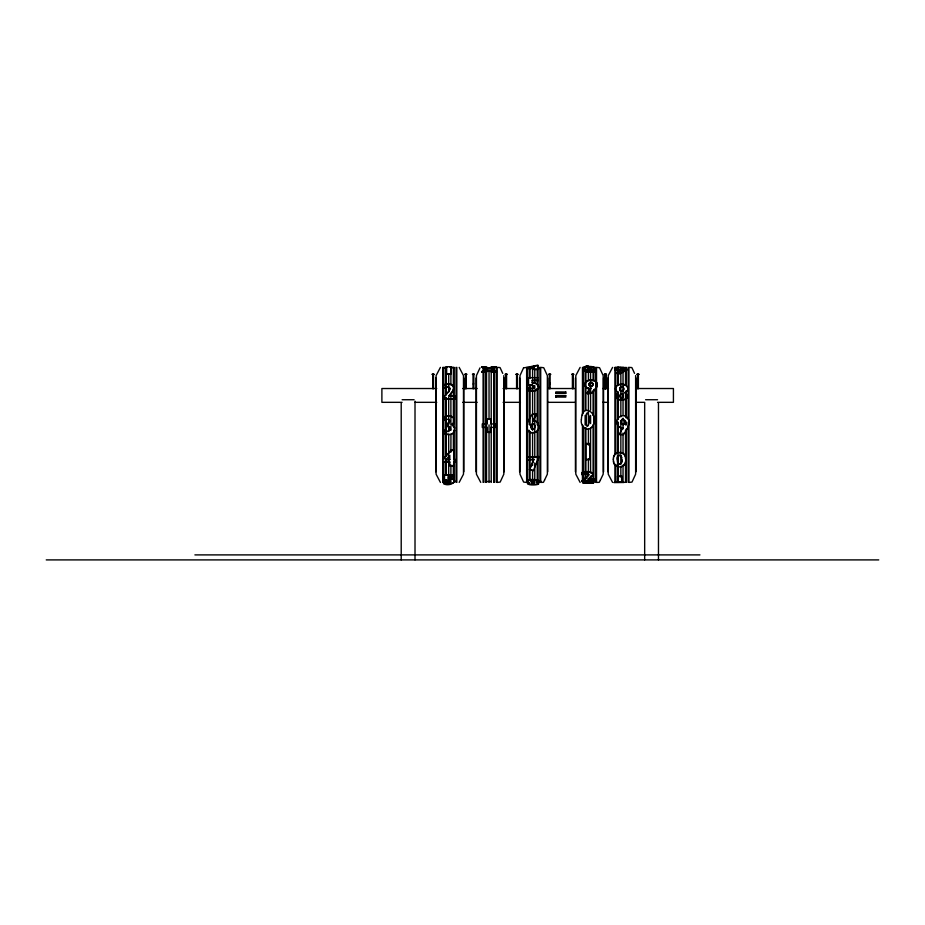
<?xml version="1.0" encoding="UTF-8"?>
<svg xmlns="http://www.w3.org/2000/svg" width="925" height="925" viewBox="0 0 925 925"><rect width="100%" height="100%" fill="white"/><g stroke="black" fill="none" stroke-linecap="round" stroke-linejoin="round"><path stroke-width="1.39" d="M526.845 456.823L539.032 456.638L526.845 456.823L527.007 459.852L533.829 459.436L527.007 459.852M539.044 456.8L533.262 470.802L529.516 469.518L533.829 459.436M581.386 419.649C581.975 400.779 600.845 414.666 592.324 426.587M621.75 459.274C623.774 463.124 617.854 466.952 617.576 461.714M621.635 461.922L621.635 457.285M617.449 460.002C615.333 456.233 621.438 452.533 621.635 457.586M625.763 461.402L625.867 459.494M613.333 459.864L613.437 457.956M538.893 426.517L538.778 427.87A6.013 5.955 0 0 1 537.148 430.981L536.222 431.825M453.817 432.403L454.614 427.639L451.585 424.529L453.632 422.725L454.221 419.349M526.649 426.356L526.811 424.667M615.53 389.043L615.634 387.783A4.914 4.163 0 0 1 617.218 385.401C620.675 382.915 627.832 383.852 627.902 389.02M627.381 395.946L627.289 396.848A4.475 3.804 0 0 1 625.832 399.022L621.773 400.201L617.588 398.941M433.212 383.089L433.108 384.534M465.946 383.089L465.842 384.534M473.542 383.089L473.438 384.534M506.276 383.089L506.172 384.534M517.087 383.089L516.982 384.534M549.82 383.089L549.716 384.534M572.91 383.089L572.806 384.534M605.355 383.089L605.251 384.534M605.644 383.089L605.54 384.534M638.088 383.089L637.984 384.534M620.108 394.871L620.097 396.964M619.993 396.05L620.964 393.703L622.398 393.703L623.311 394.848L622.421 398.004L620.964 398.016L620.097 396.721M530.765 426.76L531.32 424.656M538.662 387.945L538.766 386.719M620.999 420.783L621.438 423.928L623.774 424.506L624.872 423.037L624.468 419.858L622.12 419.303L620.999 420.817M616.038 396.166L616.605 393.992L618.282 392.582L616.212 391.032M627.728 390.281L627.786 387.795M449.862 388.581L449.296 390.905M449.723 389.876L449.689 387.783L448.347 386.638L446.37 386.604L442.971 388.315M619.634 389.055L620.848 386.569L622.525 386.569L623.623 388.13M623.774 388.905L623.207 390.905L621.692 391.564L620.201 390.882L619.634 388.812M593.075 384.233C593.122 386.743 588.832 386.719 588.901 384.21M450.325 430.067L450.521 429.038M450.197 421.06L448.694 423.141M625.763 461.101C626.052 468.836 613.31 468.836 613.437 461.147M453.99 388.003L452.741 391.541L448.983 395.981L454.927 395.981M627.358 369.711L615.16 369.121L614.975 369.954L621.785 370.035L616.143 373.064L619.762 373.873L626.086 370.451M614.975 370.405L615.16 369.121M627.347 369.306L619.762 373.422L616.143 373.064M613.437 458.268C613.194 451.481 624.294 450.186 625.45 456.858M526.811 424.737L527.285 422.933M617.576 457.678L619.091 455.377L621.265 456.291M454.372 431.42L454.707 430.391M592.948 474.155L591.699 476.548L587.942 478.861M597.041 385.505C596.879 391.899 579.871 399.484 591.237 388.211L589.988 388.327A4.394 3.053 0 0 1 587.213 387.667L586.438 387.147A5.862 4.07 0 0 1 585.039 385.112C584.311 378.36 597.145 377.978 597.192 384.673M625.462 462.523L623.381 465.633L621.091 466.593M479.994 367.873L476.433 375.596L476.433 474.201L480.746 482.411M450.44 481.035L448.671 482.203L443.595 481.717L443.595 483.763C451.018 487.695 461.355 478.375 448.22 478.202M538.662 387.61C537.309 392.015 531.147 391.564 527.62 390.489L527.62 387.795L532.696 388.5L534.465 386.812L532.257 385.066L528.568 385.089M527.285 423.002L528.071 421.083M529.505 469.831L533.817 459.748M613.761 456.846C615.032 451.955 622.652 451.215 624.942 455.655M527.412 483.625L529.667 482.619L527.585 482.145L527.007 481.173A4.914 1.249 0 0 1 528.603 480.457C530.927 479.138 543.877 480.549 536.488 482.619L538.662 483.902A4.475 1.145 0 0 1 537.205 484.55C535.078 485.209 525.018 485.475 528.684 482.353M616.177 395.137L618.282 392.582M530.904 425.604L531.967 424.089L533.679 424.159M627.728 390.026L625.103 392.836L627.196 391.09M624.433 423.893L624.872 423.002M623.311 396.652L622.421 397.75L620.421 397.368M453.678 389.483L448.983 395.981M619.773 388.072L620.848 386.812L623.196 387.332M623.635 389.899L621.692 391.321L619.773 389.841M528.071 421.153L532.372 414.018L536.905 414.076L532.638 420.991L533.875 420.829M454.637 481.59L452.926 483.058M536.905 414.018L532.638 420.921L535.795 421.222L538.061 423.268M621.253 463.078L619.646 464.096L617.969 463.067M588.682 475.115L581.686 481.104L593.885 481.104M449.296 390.616L442.728 398.559L454.927 398.687M589.052 383.783L591.017 382.615L592.937 383.759M450.325 430.009L447.631 431.524L443.734 430.009L443.734 433.617L449.677 434.496M592.324 426.575C587.884 432.993 579.755 425.882 581.386 419.638M538.315 388.408L533.528 390.789L527.62 390.165M448.336 392.027L442.728 398.27M592.636 475.057L590.127 477.404M586.982 393.356L590.393 389.506M591.503 393.356L596.579 387.066L597.076 383.424M442.601 459.424L451.284 450.197L453.886 450.197L453.886 459.69L455.135 459.69M442.601 459.69L451.284 450.197M445.838 459.69L449.804 455.262L449.804 459.69L445.838 459.69L449.804 459.424M453.817 432.333L452.071 433.825M620.432 394.397L622.398 393.946L623.427 396.004M533.702 429.223L534.8 427.755L534.789 425.523M588.161 370.462L590.451 370.092M581.686 480.85L587.294 477.022L588.82 474.502L586.369 473.218L581.929 474.34M595.261 369.248L595.527 367.896L592.278 367.098M591.364 371.041C578.68 369.457 600.672 370.104 588.046 370.324M591.827 386.349L592.925 385.332L592.937 383.424L591.017 382.279L589.052 383.447L589.052 385.332L590.162 386.349M587.653 380.927L585.386 382.915L585.039 385.447A5.862 4.07 0 0 0 586.438 387.483L587.213 388.003A4.394 3.053 0 0 0 589.988 388.662L591.237 388.211M587.826 368.185L590.578 367.78L591.827 368.543M486.747 369.688L481.659 366.924L486.226 366.924L488.92 368.3L491.464 366.924L496.043 366.924L491.117 369.688L496.413 372.127L491.846 372.127L488.909 370.647L486.076 372.127C471.866 373.538 497.384 365.514 481.659 372.127M481.659 367.352L486.226 367.352L488.92 368.728L491.464 367.352L496.043 367.352M616.143 373.515L619.53 371.7M535.182 432.391L536.222 431.767M481.659 371.7L486.076 371.7L488.909 370.22L491.846 371.7L496.413 371.7L491.117 369.248L496.043 366.924M442.855 367.745L447.365 366.843M442.971 385.528L445.619 384.476M452.071 433.767L450.949 434.288L450.891 452.267M444.197 416.608L444.197 419.892L445.954 419.164M444.197 419.892L448.613 419.152L450.197 421.129M443.376 367.93L447.365 367.306M444.197 416.666L449.666 415.949M541.275 481.382L539.587 481.786M535.182 432.322L531.482 432.657A5.573 5.527 0 0 1 529.273 431.755M581.929 472.86C585.328 472.004 590.3 470.929 592.856 473.993M526.626 367.491L537.911 365.097L537.911 369.538L533.829 369.538L533.829 366.416L529.863 367.491L533.829 367.942M526.626 367.942L537.911 365.56M529.863 367.942L533.829 366.867M624.017 482.029L615.206 482.295M624.017 482.48L613.865 482.572M622.964 424.667L623.774 424.471M622.12 419.337L622.964 419.141M531.967 424.159L532.823 423.974M449.677 434.565L450.949 434.23M451.943 483.393L443.595 483.347M530.765 426.691L531.32 428.714L533.702 429.154M588.693 380.533L593.492 380.533M593.896 371.804L587.467 372.081L584.195 371.075M593.087 380.822L593.087 369.341C600.66 367.086 587.722 365.525 585.282 366.959A4.914 1.341 0 0 0 583.687 367.734L584.276 369.225M447.654 423.303L448.694 423.083M591.029 482.203L583.155 482.434L593.272 482.422L592.59 482.387M587.259 367.098L585.282 367.41A4.914 1.341 0 0 0 584.531 367.63M536.373 484.261L529.805 484.238M440.416 367.375L436.103 375.596L436.103 474.201L440.416 482.411M580.125 367.375L575.812 375.596L575.812 474.201L580.125 482.411M612.57 367.375L608.245 375.596L608.245 474.201L612.57 482.411M459.17 482.411L463.483 474.201L463.483 375.596L459.17 367.375M446.162 416.065L448.405 415.868M532.777 432.761L534.037 432.657M589.294 482.295L586.531 482.445M446.891 384.21L451.573 384.754L453.897 387.378M537.413 481.543L538.558 481.462M537.413 481.994L538.558 481.913M590.601 369.26L587.826 368.844M444.543 479.844L449.434 480.087L450.44 481.439L448.671 482.607L443.595 482.122M593.572 482.307L591.954 482.341M582.692 482.26L583.721 482.26M582.692 482.203L585.664 482.711M590.543 482.815L593.781 482.746L590.543 482.353M582.692 482.677L591.029 482.677M586.531 482.908L589.156 482.873L586.612 482.318M529.863 367.491L533.829 367.491M537.911 367.491L539.148 367.491L539.148 368.566L537.911 368.566M537.911 367.942L539.148 367.942M526.626 368.115L533.829 368.115M537.911 368.115L539.148 368.115M526.626 368.566L533.829 368.566M533.829 369.087L537.911 369.087M446.659 373.781L450.741 373.781M432.172 374.209L434.033 374.209M464.905 374.209L466.767 374.209M472.502 374.209L474.375 374.209M505.235 374.209L507.108 374.209M516.046 374.209L517.919 374.209M548.779 374.209L550.653 374.209M571.87 374.209L573.743 374.209M604.314 374.209L606.476 374.209M637.048 374.209L638.921 374.209M432.172 374.382L434.033 374.382M464.905 374.382L466.767 374.382M472.502 374.382L474.375 374.382M505.235 374.382L507.108 374.382M516.046 374.382L517.919 374.382M548.779 374.382L550.653 374.382M571.87 374.382L573.743 374.382M604.314 374.382L606.476 374.382M637.048 374.382L638.921 374.382M538.153 377.654L528.568 377.654L528.568 385.424L532.257 385.39L534.465 387.136L532.696 388.835L527.62 388.118M538.153 380.279L532.245 380.279L532.245 383.031L536.026 383.563L538.662 386.188M532.245 380.614L538.153 380.614M436.727 388.523L381.886 388.523L381.886 402.329L402.086 402.329M462.708 388.523L477.138 388.523M503.119 388.523L520.44 388.523M547.854 388.523L575.281 388.523M602.707 388.523L608.477 388.523M635.903 388.523L673.423 388.523L673.423 402.329L657.548 402.329M586.982 393.009L591.503 393.009M555.856 393.322L565.765 393.322M448.983 395.692L454.927 395.692L454.927 398.964L442.728 398.964M555.856 395.703L565.765 395.703M555.856 397.056L565.765 397.126L565.765 395.634L555.856 395.634L555.856 397.126M402.132 399.727L414.088 399.727M645.592 399.727L657.548 399.727M415.082 402.329L436.727 402.329M462.708 402.329L477.138 402.329M503.119 402.329L520.44 402.329M547.854 402.329L575.281 402.329M602.707 402.329L608.477 402.329M635.903 402.329L644.563 402.329M487.302 432.357L490.759 432.414L490.759 427.362L495.8 427.419L495.8 423.928L490.759 423.985L490.759 418.933L487.302 418.933L487.302 423.985L482.26 423.928L482.26 427.419L487.302 427.362L487.302 432.414M585.618 443.78L589.699 443.78M451.284 450.463L453.886 450.463M453.886 459.424L455.135 459.424L455.135 462.118L453.886 462.118M585.618 459.378L589.699 459.378M442.601 461.853L449.804 461.853L449.804 465.853L453.886 465.853L453.886 461.853L455.135 461.853M442.601 462.118L449.804 462.118M449.804 465.587L453.886 465.587M444.543 475.115L454.129 475.115M617.553 476.502L621.646 476.502M448.22 476.93L454.129 476.93L454.129 474.71L444.543 474.71L444.543 480.26L450.186 480.908M589.132 478.861L593.885 478.861M587.942 479.266L593.885 479.266M581.686 480.688L593.885 480.688M485.498 481.532L491.152 481.532M194.898 554.896L699.936 554.896M46.25 559.903L878.75 559.903M583.247 480.457L583.155 482.954L593.272 482.885L591.734 482.838M583.155 482.896L584.912 482.908M532.245 382.707L536.986 383.736L538.766 387.043M587.653 482.376L588.462 482.387M590.578 367.341C581.813 367.838 595.527 370.578 590.578 367.341L590.589 384.696M450.197 366.843L454.568 367.745M450.197 367.306L454.059 367.93M447.631 431.455L445.746 431.096M445.896 434.334L448.255 434.588M447.654 423.245L447.654 426.529L449.747 427.304L450.521 429.096M447.654 426.529L448.845 426.749M620.594 368.393L621.253 368.52M624.04 367.849L618.374 367.537A5.573 1.434 -1.3 0 0 617.206 367.641M531.979 429.165L532.846 429.339M449.666 415.892L450.787 416.181M593.168 369.283L595.295 370.035L595.342 371.11A4.475 1.226 0 0 1 593.896 371.804M529.516 469.518L532.025 470.166M618.27 466.593L614.281 463.772M528.961 484.076L527.516 483.428M528.452 481.96L527.007 480.722A4.914 1.249 0 0 1 528.603 480.006C530.927 478.688 543.877 480.098 536.488 482.168L538.662 483.451A4.475 1.145 0 0 1 537.887 483.914M585.074 428.472L586.323 428.946M450.787 416.123L453.4 417.799M481.659 366.924L486.747 369.26M618.282 392.836L615.692 389.992M535.795 421.222L536.639 421.719M594.521 380.927L596.752 382.927M625.103 392.582L627.243 395.172M625.103 392.836L626.815 394.281M533.679 424.089L534.361 424.714M619.16 426.887L618.374 426.113A5.862 5.851 0 0 1 616.987 423.211C615.877 418.539 620.999 414.042 625.439 416.134C632.966 420.158 626.977 429.952 623.438 434.577L618.929 434.577L623.184 427.639L621.924 427.836A4.394 4.382 0 0 1 619.16 426.853M616.906 398.282L620.525 400.363L625.832 399.265A4.475 3.804 0 0 0 627.289 397.103L627.243 394.929M449.689 388.072L447.411 386.777L442.971 388.592L442.971 385.239C446.393 383.1 453.851 382.915 453.99 388.292M537.413 422.343L538.893 426.587M449.747 427.304L450.336 428.113M627.474 387.147C625.404 383.783 620.293 383.621 617.218 385.644A4.914 4.163 0 0 0 615.634 388.038M453.4 417.73L454.221 419.407M616.906 398.536L616.131 396.779M534.361 424.656L534.789 425.581M634.538 373.353L631.868 367.572L628.965 367.375L628.965 482.411L631.995 482.087L635.625 474.201L635.625 375.596M502.726 373.353L500.055 367.572L497.153 367.375L497.153 482.411L500.171 482.087L503.813 474.201L503.813 375.596M616.432 397.808L616.038 395.923M588.82 474.918L586.369 473.623L581.929 474.745L581.929 472.455C585.201 471.646 591.908 470.143 592.948 474.56M625.763 368.52L625.658 368.196A6.013 1.549 -1.3 0 0 624.028 367.398L618.362 367.086A5.573 1.434 -1.3 0 0 616.154 367.364A6.001 1.549 -1.3 0 0 614.489 367.849M527.077 428.957L526.649 426.286M625.45 456.557L625.763 458.245M613.749 462.858L613.333 459.563M454.753 481.382L452.961 479.323L448.22 478.607L448.22 476.525M615.53 388.789L615.692 390.246M623.623 387.887L623.774 389.159M625.763 457.933L625.867 459.794M617.449 459.702L617.576 462.026M658.473 402.618L658.473 559.903M644.667 402.618L644.667 559.903M638.389 374.382L638.389 388.766M637.579 374.382L637.579 388.766M635.995 378.001L635.995 471.796M628.191 367.375L628.191 419.545M628.191 422.193L628.191 482.411M626.317 367.375L626.317 384.696M626.317 391.24L626.317 418.135M626.317 422.193L626.317 424.899M626.317 428.957L626.317 482.411M625.531 367.375L625.531 384.696M625.531 391.24L625.531 416.874M625.531 420.84L625.531 424.899M625.531 430.252L625.531 458.95M625.531 461.17L625.531 482.411M623.034 367.375L623.034 415.533M623.034 418.135L623.034 428.957M623.034 433.016L623.034 453.655M623.034 465.102L623.034 482.411M620.848 367.375L620.848 384.696M620.848 385.552L620.848 416.874M620.848 420.84L620.848 453.319M620.848 454.984L620.848 464.246M620.848 466.385L620.848 476.976M618.339 367.375L618.339 384.222M618.339 392.165L618.339 419.488M618.339 422.193L618.339 452.267M618.339 454.984L618.339 464.246M618.339 465.564L618.339 482.411M617.565 367.375L617.565 384.222M617.565 392.165L617.565 419.488M617.565 422.193L617.565 452.267M617.565 454.984L617.565 464.246M617.565 465.564L617.565 482.411M615.692 367.375L615.692 453.655M615.692 465.102L615.692 482.411M614.905 367.375L614.905 453.655M614.905 465.102L614.905 482.411M607.875 378.001L607.875 471.796M605.944 374.382L605.944 388.766M605.655 374.382L605.655 388.766M605.135 374.382L605.135 388.766M604.846 374.382L604.846 388.766M603.562 378.001L603.562 471.796M595.746 367.375L595.746 482.411M593.873 369.341L593.873 380.822M593.873 389.517L593.873 482.411M593.087 390.847L593.087 415.533M593.087 424.899L593.087 479.809M593.087 480.457L593.087 482.411M590.589 388.199L590.589 410.18M590.589 415.429L590.589 423.558M590.589 427.604L590.589 472.848M590.589 476.144L590.589 479.023M590.589 480.457L590.589 482.411M588.404 367.375L588.404 380.822M588.404 388.199L588.404 424.899M588.404 428.911L588.404 445.098M588.404 458.95L588.404 474.71M588.404 480.457L588.404 482.411M585.907 369.341L585.907 410.006M585.907 415.429L585.907 424.899M585.907 427.604L585.907 479.023M585.907 480.457L585.907 482.411M585.12 369.341L585.12 410.006M585.12 415.429L585.12 424.899M585.12 427.604L585.12 479.023M585.12 480.457L585.12 482.411M583.247 367.375L583.247 412.862M583.247 426.24L583.247 479.809M582.461 367.375L582.461 415.429M582.461 424.899L582.461 473.403M582.461 474.132L582.461 482.411M575.431 378.001L575.431 471.796M573.211 374.382L573.211 388.766M572.402 374.382L572.402 388.766M550.121 374.382L550.121 388.766M549.311 374.382L549.311 388.766M547.739 378.001L547.739 471.796M539.923 367.375L539.923 482.411M538.049 367.375L538.049 480.457M537.263 369.341L537.263 384.696M537.263 388.616L537.263 424.899M537.263 430.252L537.263 480.457M534.766 369.341L534.766 383.401M534.766 385.552L534.766 388.616M534.766 390.847L534.766 457.632M534.766 462.916L534.766 482.411M532.58 367.375L532.58 383.401M532.58 384.696L532.58 430.31M532.58 432.923L532.58 465.564M532.58 470.258L532.58 482.411M530.083 367.375L530.083 378.244M530.083 384.696L530.083 424.899M530.083 431.582L530.083 480.457M529.297 367.375L529.297 378.244M529.297 384.696L529.297 424.899M529.297 430.31L529.297 480.457M527.423 367.375L527.423 424.899M527.423 426.24L527.423 482.411M519.607 378.001L519.607 471.796M517.387 374.382L517.387 388.766M516.578 374.382L516.578 388.766M506.576 374.382L506.576 388.766M505.767 374.382L505.767 388.766M504.183 378.001L504.183 471.796M496.378 367.375L496.378 482.411M494.505 367.375L494.505 423.558M494.505 424.899L494.505 482.411M493.719 367.375L493.719 423.558M493.719 424.899L493.719 482.411M491.221 370.775L491.221 423.546M491.221 424.899L491.221 482.411M489.036 369.977L489.036 419.545M489.036 424.899L489.036 482.411M486.527 369.341L486.527 423.558M486.527 424.899L486.527 482.411M485.752 369.341L485.752 423.558M485.752 424.899L485.752 482.411M483.879 367.375L483.879 423.558M483.879 424.899L483.879 482.411M483.093 367.375L483.093 423.558M483.093 424.899L483.093 482.411M476.063 378.001L476.063 471.796M473.843 374.382L473.843 388.766M473.033 374.382L473.033 388.766M466.235 374.382L466.235 388.766M465.437 374.382L465.437 388.766M463.853 378.001L463.853 471.796M456.823 367.375L456.823 482.411M456.037 367.375L456.037 482.411M454.163 367.375L454.163 396.467M454.163 397.53L454.163 427.604M454.163 430.31L454.163 480.457M453.389 367.375L453.389 396.467M453.389 397.53L453.389 424.899M453.389 432.923L453.389 450.88M453.389 465.102L453.389 474.71M453.389 476.144L453.389 479.809M450.891 367.375L450.891 384.696M450.891 393.495L450.891 396.467M450.891 397.53L450.891 424.899M450.891 426.24L450.891 430.31M450.891 465.102L450.891 474.71M450.891 476.144L450.891 479.023M450.891 480.457L450.891 482.411M448.694 375.087L448.694 384.696M448.694 385.552L448.694 392.165M448.694 397.53L448.694 424.899M448.694 426.24L448.694 431.663M448.694 434.264L448.694 453.655M448.694 454.984L448.694 474.71M448.694 476.144L448.694 482.411M446.197 367.375L446.197 384.222M446.197 385.552L446.197 394.813M446.197 397.53L446.197 456.303M446.197 458.95L446.197 474.71M446.197 480.457L446.197 482.411M445.422 367.375L445.422 384.222M445.422 385.552L445.422 394.813M445.422 397.53L445.422 456.303M445.422 458.95L445.422 474.71M445.422 480.457L445.422 482.411M443.538 367.375L443.538 459.864M443.538 461.598L443.538 482.411M442.763 367.375L442.763 482.411M435.733 378.001L435.733 471.796M433.501 374.382L433.501 388.766M432.703 374.382L432.703 388.766M415.013 401.172L415.013 559.903M401.207 402.618L401.207 559.903M624.803 368.081A6.013 1.549 -1.3 0 1 625.67 368.647M616.166 367.815A5.573 1.434 -1.3 0 0 615.252 368.034A6.001 1.549 -1.3 0 0 614.501 368.3M583.999 367.884A4.914 1.341 0 0 0 583.687 368.173L586.346 369.283C580.229 371.457 591.85 372.521 593.896 371.353A4.475 1.226 0 0 0 595.342 370.659M529.389 431.686A6.013 5.955 0 0 1 527.192 428.83M531.482 432.715A5.573 5.527 0 0 1 528.36 431.027M589.815 419.256C585.016 443.248 584.253 396.952 589.815 419.268M531.482 482.85C533.598 485.81 536.523 480.954 531.482 482.85M531.482 483.301C533.598 486.261 536.523 481.405 531.482 483.301M523.55 367.873L519.989 375.596L519.989 474.201L523.619 482.087L526.637 482.411L526.637 367.375L523.55 367.873M544.559 480.098L543.438 482.33L540.709 482.411L540.709 367.375L543.727 367.711L547.357 375.596L547.357 474.201L544.559 480.098M600.383 480.098L599.261 482.33L596.532 482.411L596.532 367.375L599.55 367.711L603.181 375.596L603.181 474.201L600.383 480.098M531.147 480.734C533.783 484.087 537.136 478.63 531.147 480.734M531.147 481.185C533.783 484.538 537.136 479.081 531.147 481.185M587.814 365.757L584.195 366.936L587.814 365.757M589.479 482.746L586.612 482.792L589.479 482.746M450.741 366.716L446.659 366.716L446.659 374.209L450.741 374.209L450.741 366.716M565.765 391.98L555.856 391.899L555.856 393.403L565.765 393.403L565.765 391.899M589.699 443.538L585.618 443.538L585.618 459.621L589.699 459.621L589.699 443.538M621.646 476.051L617.553 476.051L617.553 481.856L621.646 481.856L621.646 476.051"/></g></svg>
